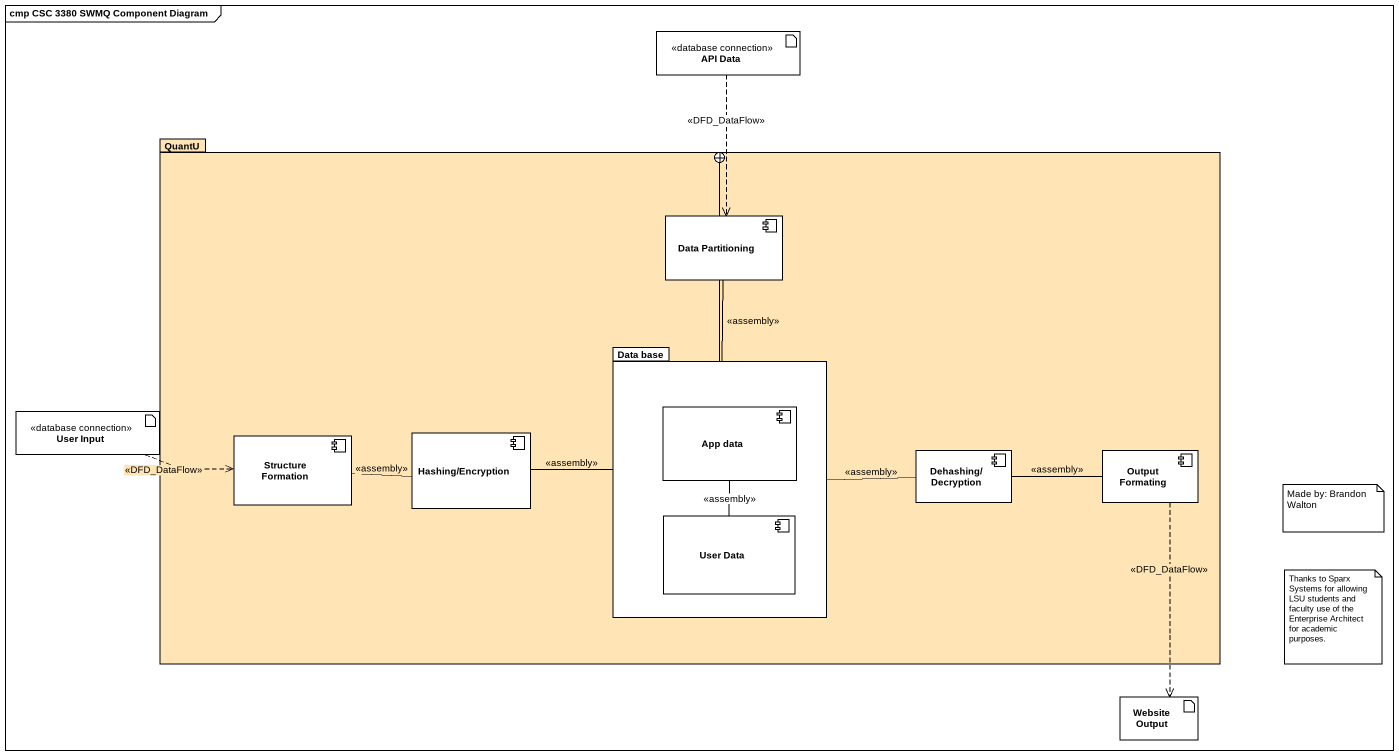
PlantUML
@startuml
mainframe cmp CSC 3380 SWMQ Component Diagram
artifact "API Data" as API_Data <<database connection>>
package QuantU #FFE4B5 {
  component "Data Partitioning" as Data_Partitioning
  package "Data base" as Data_base {
    component "App data" as App_data
    component "User Data" as User_Data
  }
  component "Structure Formation" as Structure_Formation
  component "Hashing/Encryption" as Hashing_Encryption
  component "Dehashing/Decryption" as Dehashing_Decryption
  component "Output Formating" as Output_Formating
}
artifact "User Input" as User_Input <<database connection>>
artifact "Website Output" as Website_Output
API_Data ..> Data_Partitioning : <<DFD_DataFlow>>
Data_base -up-+ QuantU
Data_base -up- Data_Partitioning : <<assembly>>
Data_base -left- Hashing_Encryption : <<assembly>>
User_Input .right.> Structure_Formation : <<DFD_DataFlow>>
Hashing_Encryption -left- Structure_Formation : <<assembly>>
Dehashing_Decryption -left- Data_base : <<assembly>>
Output_Formating -left- Dehashing_Decryption : <<assembly>>
Output_Formating ..> Website_Output : <<DFD_DataFlow>>
User_Data -up- App_data : <<assembly>>
note as N1
  Made by: Brandon Walton
end note
note as N2
  Thanks to Sparx Systems for allowing LSU students and faculty use of the Enterprise Architect for academic purposes.
end note
@enduml
